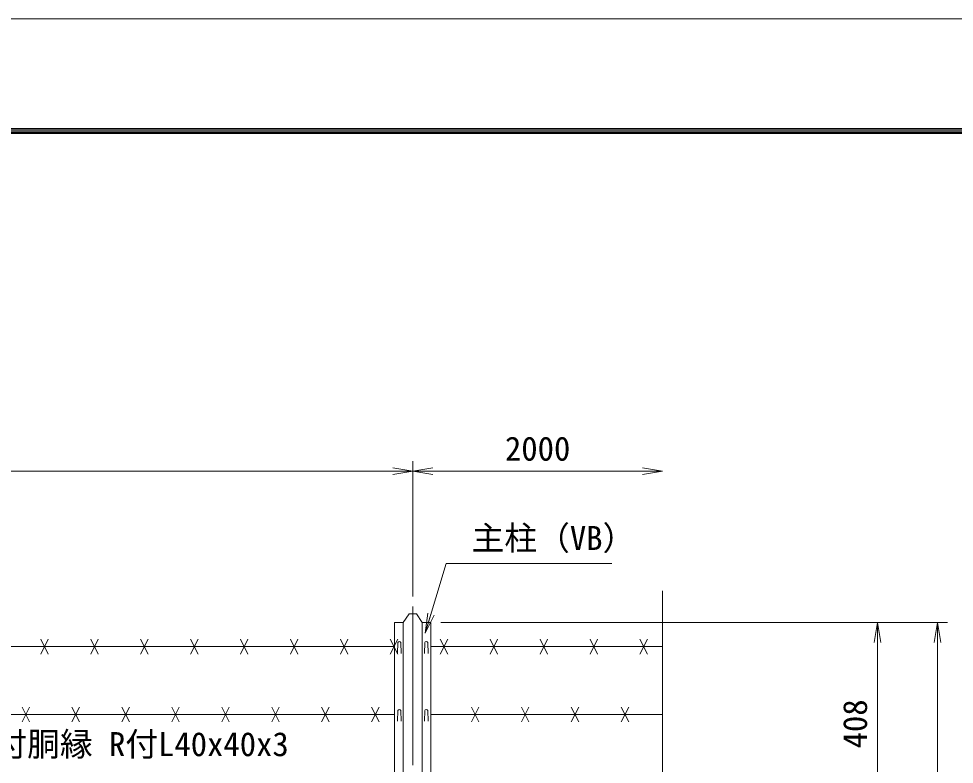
# Model space of a CAD drawing. Units: millimetres, scale not verified. Extents: x -4200 to 4200, y -2970 to 2970.
# Drawn here: x -2174 to -300, y 1478 to 2970 of the extents above; entities that cross this region are included whole.
import ezdxf
from ezdxf.enums import TextEntityAlignment as Align

# ---------------------------------------------------------------- set-up
doc = ezdxf.new("R2010")
doc.units = ezdxf.units.MM
doc.header["$LTSCALE"] = 10
doc.linetypes.add('USER1', pattern=[50.8, 31.75, -6.35, 6.35, -6.35])
for name, color, linetype, lineweight in [('0-0_D-STR1', 1, 'Continuous', 18), ('0-1_D-BMK', 2, 'USER1', 13), ('0-2_D-STR-DIM', 7, 'Continuous', 13), ('0-3_D-STR3', 3, 'Continuous', 13), ('0-7_D-STR-TXT', 7, 'Continuous', 13), ('0-8_0', 7, 'Continuous', 18), ('0-B_D-TTL', 7, 'Continuous', 18)]:
    doc.layers.add(name, color=color, linetype=linetype, lineweight=lineweight)
doc.styles.add('ＭＳ ゴシック', font='')
doc.styles.get('ＭＳ ゴシック').set_extended_font_data('MS Gothic')

# ---------------------------------------------------------------- blocks, each defined once
blk = doc.blocks.new('_Open')
at = {"layer": '0-8_0'}
blk.add_line((-10, 1.667), (0, 0), dxfattribs=at)
blk.add_lwpolyline([(-10, -1.667), (0, 0), (-10, 0)], dxfattribs=at)

msp = doc.modelspace()

# ---------------------------------------------------------------- linework, layer by layer
at = {"layer": '0-0_D-STR1'}
for p, q in [((-1421.47, -461.02), (-1421.47, 1761.82)), ((-1403.97, -461.02), (-1403.97, 1761.82)), ((-1365.97, -461.02), (-1365.97, 1761.82)), ((-1348.47, -461.02), (-1348.47, 1761.82)), ((-1414.97, 1721.42), (-1415.72, 1699.92)), ((-1408.97, 1721.42), (-1408.22, 1699.92)), ((-1360.97, 1721.42), (-1361.72, 1699.92)), ((-1354.97, 1721.42), (-1354.22, 1699.92)), ((-1414.97, 1585.48), (-1415.72, 1563.98)), ((-1408.97, 1585.48), (-1408.22, 1563.98)), ((-1360.97, 1585.48), (-1361.72, 1563.98)), ((-1354.97, 1585.48), (-1354.22, 1563.98))]:
    msp.add_line(p, q, dxfattribs=at)
msp.add_lwpolyline([(-1421.47, 1761.82), (-1403.97, 1761.82), (-1392.47, 1778.72), (-1377.47, 1778.72), (-1365.97, 1761.82), (-1348.47, 1761.82)], dxfattribs=at)
for centre in [(-1411.97, 1720.17), (-1357.97, 1720.17), (-1411.97, 1584.23), (-1357.97, 1584.23)]:
    msp.add_arc(centre, 3.25, 22.61986, 157.38014, dxfattribs=at)
at = {"layer": '0-1_D-BMK'}
msp.add_line((-1384.97, 1793.79), (-1384.97, -476.02), dxfattribs=at)
at = {"layer": '0-2_D-STR-DIM'}
for p, q in [((-1384.97, 1813.79), (-1384.97, 2084.48)), ((-1384.97, 1813.79), (-1384.97, 2084.48)), ((-3384.97, 2064.48), (-1384.97, 2064.48)), ((-1384.97, 2064.48), (-884.97, 2064.48)), ((-884.97, 1825.14), (-884.97, 584.63)), ((-1328.47, 1761.82), (-433.93, 1761.82)), ((-1328.47, 1761.82), (-313.93, 1761.82)), ((-453.93, 1353.98), (-453.93, 1761.82)), ((-333.93, -206.02), (-333.93, 1761.82))]:
    msp.add_line(p, q, dxfattribs=at)
at = {"layer": '0-3_D-STR3'}
for p, q in [((-2129.97, 1698.54), (-2114.97, 1728.54)), ((-2129.97, 1728.54), (-2114.97, 1698.54)), ((-2029.97, 1698.54), (-2014.97, 1728.54)), ((-2029.97, 1728.54), (-2014.97, 1698.54)), ((-1929.97, 1698.54), (-1914.97, 1728.54)), ((-1929.97, 1728.54), (-1914.97, 1698.54)), ((-1829.97, 1698.54), (-1814.97, 1728.54)), ((-1829.97, 1728.54), (-1814.97, 1698.54)), ((-1729.97, 1698.54), (-1714.97, 1728.54)), ((-1729.97, 1728.54), (-1714.97, 1698.54)), ((-1629.97, 1698.54), (-1614.97, 1728.54)), ((-1629.97, 1728.54), (-1614.97, 1698.54)), ((-1529.97, 1698.54), (-1514.97, 1728.54)), ((-1529.97, 1728.54), (-1514.97, 1698.54)), ((-1429.97, 1698.54), (-1414.97, 1728.54)), ((-1429.97, 1728.54), (-1414.97, 1698.54)), ((-1329.97, 1698.54), (-1314.97, 1728.54)), ((-1329.97, 1728.54), (-1314.97, 1698.54)), ((-1229.97, 1698.54), (-1214.97, 1728.54)), ((-1229.97, 1728.54), (-1214.97, 1698.54)), ((-1129.97, 1698.54), (-1114.97, 1728.54)), ((-1129.97, 1728.54), (-1114.97, 1698.54)), ((-1029.97, 1698.54), (-1014.97, 1728.54)), ((-1029.97, 1728.54), (-1014.97, 1698.54)), ((-929.97, 1698.54), (-914.97, 1728.54)), ((-929.97, 1728.54), (-914.97, 1698.54)), ((-3359.97, 1713.54), (-1421.47, 1713.54)), ((-1348.47, 1713.54), (-884.97, 1713.54)), ((-3359.97, 1577.6), (-1421.47, 1577.6)), ((-2167.47, 1592.6), (-2152.47, 1562.6)), ((-2167.47, 1562.6), (-2152.47, 1592.6)), ((-2067.47, 1592.6), (-2052.47, 1562.6)), ((-2067.47, 1562.6), (-2052.47, 1592.6)), ((-1967.47, 1592.6), (-1952.47, 1562.6)), ((-1967.47, 1562.6), (-1952.47, 1592.6)), ((-1867.47, 1592.6), (-1852.47, 1562.6)), ((-1867.47, 1562.6), (-1852.47, 1592.6)), ((-1767.47, 1592.6), (-1752.47, 1562.6)), ((-1767.47, 1562.6), (-1752.47, 1592.6)), ((-1667.47, 1592.6), (-1652.47, 1562.6)), ((-1667.47, 1562.6), (-1652.47, 1592.6)), ((-1567.47, 1592.6), (-1552.47, 1562.6)), ((-1567.47, 1562.6), (-1552.47, 1592.6)), ((-1467.47, 1592.6), (-1452.47, 1562.6)), ((-1467.47, 1562.6), (-1452.47, 1592.6)), ((-1348.47, 1577.6), (-884.97, 1577.6)), ((-1267.47, 1592.6), (-1252.47, 1562.6)), ((-1267.47, 1562.6), (-1252.47, 1592.6)), ((-1167.47, 1592.6), (-1152.47, 1562.6)), ((-1167.47, 1562.6), (-1152.47, 1592.6)), ((-1067.47, 1592.6), (-1052.47, 1562.6)), ((-1067.47, 1562.6), (-1052.47, 1592.6)), ((-967.47, 1592.6), (-952.47, 1562.6)), ((-967.47, 1562.6), (-952.47, 1592.6))]:
    msp.add_line(p, q, dxfattribs=at)
at = {"layer": '0-7_D-STR-TXT'}
msp.add_lwpolyline([(-986.58, 1879.73), (-1317.96, 1879.73), (-1359.65, 1742.06)], dxfattribs=at)
at = {"layer": '0-B_D-TTL', "color": 2}
msp.add_lwpolyline([(-4200, 2970), (4200, 2970), (4200, -2970), (-4200, -2970)], close=True, dxfattribs=at)
at = {"layer": '0-B_D-TTL'}
for points in [[(-3930, 2750), (3930, 2750), (3930, -2750), (-3930, -2750)], [(-3927.5, 2747.5), (3927.5, 2747.5), (3927.5, -2747.5), (-3927.5, -2747.5)], [(-3925, 2745), (3925, 2745), (3925, -2745), (-3925, -2745)], [(-3922.5, 2742.5), (3922.5, 2742.5), (3922.5, -2742.5), (-3922.5, -2742.5)], [(-3920, 2740), (3920, 2740), (3920, -2740), (-3920, -2740)]]:
    msp.add_lwpolyline(points, close=True, dxfattribs=at)

# ---------------------------------------------------------------- block references
at = {"layer": '0-2_D-STR-DIM', "xscale": 4, "yscale": 4}
for p in [(-1384.97, 2064.48), (-884.97, 2064.48)]:
    msp.add_blockref('_Open', p, dxfattribs=at)
for p, rotation in [((-1384.97, 2064.48), 180), ((-453.93, 1761.82), 90), ((-333.93, 1761.82), 90)]:
    msp.add_blockref('_Open', p, dxfattribs=dict(at, rotation=rotation))
at = {"layer": '0-7_D-STR-TXT', "xscale": 4, "yscale": 4, "rotation": 253.14944}
msp.add_blockref('_Open', (-1360.23, 1740.15), dxfattribs=at)

# ---------------------------------------------------------------- texts
at = {"layer": '0-2_D-STR-DIM', "style": 'ＭＳ ゴシック'}
msp.add_text('2000', height=48.09, dxfattribs=at).set_placement((-1200.24, 2071.22), align=Align.BOTTOM_LEFT)
msp.add_text('408', height=48.09, rotation=90, dxfattribs=at).set_placement((-460.68, 1509.78), align=Align.BOTTOM_LEFT)
at = {"layer": '0-7_D-STR-TXT', "style": 'ＭＳ ゴシック'}
for s, p in [('主柱（VB）', (-1267.03, 1892.31)), ('爪付胴縁 R付L40x40x3', (-2288.48, 1479.82))]:
    msp.add_text(s, height=48.09, dxfattribs=at).set_placement(p, align=Align.BOTTOM_LEFT)

doc.saveas('drawing.dxf')
